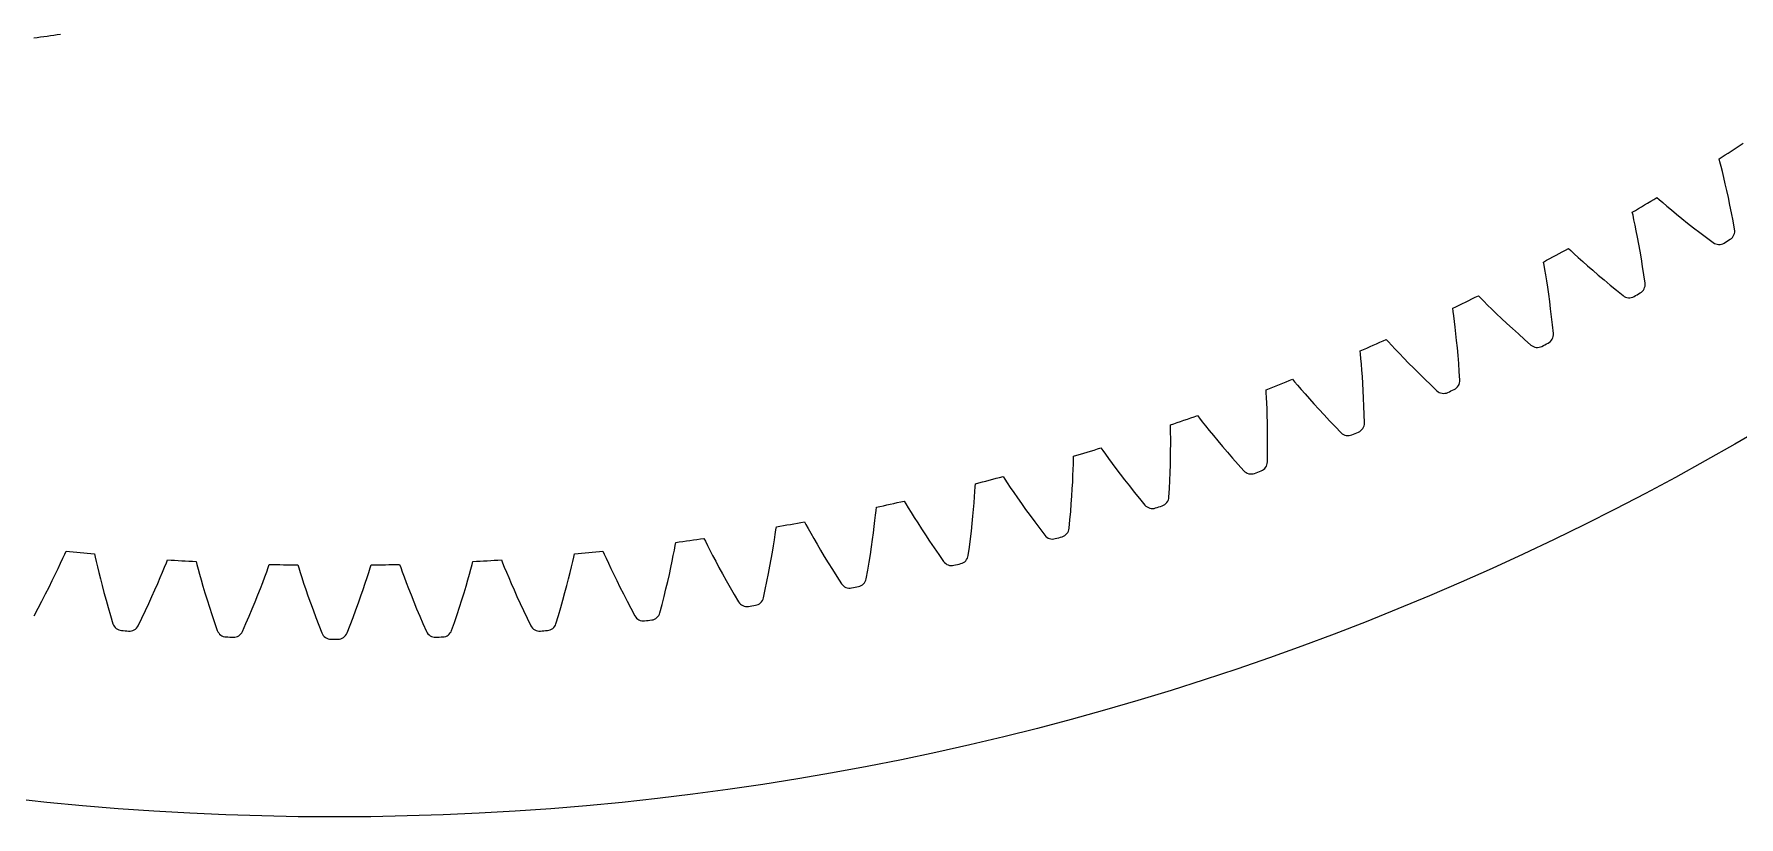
# Model space of a CAD drawing. Header units: millimetres. Extents: x -171 to 171, y -171 to 171.
# Drawn here: x -18.3 to 85.5, y -171.3 to -123.7 of the extents above; entities that cross this region are included whole.
import ezdxf

# ---------------------------------------------------------------- set-up
doc = ezdxf.new("R2010")
doc.units = ezdxf.units.MM

msp = doc.modelspace()

# ---------------------------------------------------------------- linework, layer by layer
at = {"layer": 'fixed_ring'}
for p, q in [((84.370125, -131.433388), (84.321266, -131.247568)), ((84.440347, -131.705847), (84.370125, -131.433388)), ((84.520587, -132.025345), (84.440347, -131.705847)), ((84.60715, -132.380372), (84.520587, -132.025345)), ((84.69789, -132.764868), (84.60715, -132.380372)), ((84.791327, -133.175018), (84.69789, -132.764868)), ((80.528743, -133.60809), (80.673894, -133.733976)), ((80.673894, -133.733976), (80.887349, -133.917284)), ((80.887349, -133.917284), (81.138585, -134.130352)), ((84.886345, -133.608171), (84.791327, -133.175018)), ((84.982052, -134.062373), (84.886345, -133.608171)), ((79.078089, -134.683738), (79.036656, -134.496123)), ((79.137423, -134.958774), (79.078089, -134.683738)), ((79.204897, -135.281209), (79.137423, -134.958774)), ((81.138585, -134.130352), (81.418908, -134.36478)), ((81.418908, -134.36478), (81.723827, -134.615968)), ((81.723827, -134.615968), (82.050572, -134.880903)), ((82.050572, -134.880903), (82.39726, -135.157414)), ((85.077708, -134.536111), (84.982052, -134.062373)), ((85.172683, -135.028184), (85.077708, -134.536111)), ((79.277277, -135.639397), (79.204897, -135.281209)), ((79.352659, -136.027197), (79.277277, -135.639397)), ((82.39726, -135.157414), (82.762528, -135.443837)), ((82.762528, -135.443837), (83.145348, -135.738841)), ((83.145348, -135.738841), (83.544919, -136.041328)), ((85.267646, -135.536836), (85.172683, -135.028184)), ((75.153284, -136.704001), (75.293316, -136.835558)), ((75.293316, -136.835558), (75.499315, -137.027208)), ((75.499315, -137.027208), (75.741881, -137.250095)), ((79.429716, -136.440737), (79.352659, -136.027197)), ((79.507438, -136.877325), (79.429716, -136.440737)), ((79.585012, -137.334973), (79.507438, -136.877325)), ((83.544919, -136.041328), (83.959371, -136.351125)), ((73.661013, -137.721126), (73.627072, -137.532012)), ((73.709366, -137.998303), (73.661013, -137.721126)), ((73.763968, -138.323166), (73.709366, -137.998303)), ((75.741881, -137.250095), (76.012662, -137.495483)), ((76.012662, -137.495483), (76.307354, -137.758595)), ((76.307354, -137.758595), (76.623308, -138.03631)), ((76.623308, -138.03631), (76.958729, -138.326386)), ((79.661759, -137.81214), (79.585012, -137.334973)), ((79.737095, -138.307599), (79.661759, -137.81214)), ((73.82205, -138.683948), (73.763968, -138.323166)), ((73.881955, -139.074439), (73.82205, -138.683948)), ((73.94251, -139.490715), (73.881955, -139.074439)), ((76.958729, -138.326386), (77.312321, -138.627104)), ((77.312321, -138.627104), (77.68311, -138.937094)), ((77.68311, -138.937094), (78.070339, -139.255228)), ((79.811761, -138.819624), (79.737095, -138.307599)), ((69.658993, -139.583755), (69.793684, -139.720776)), ((69.793684, -139.720776), (69.991901, -139.920464)), ((69.991901, -139.920464), (70.225414, -140.152818)), ((70.225414, -140.152818), (70.486225, -140.408777)), ((74.002814, -139.930049), (73.94251, -139.490715)), ((74.062132, -140.390418), (74.002814, -139.930049)), ((78.070339, -139.255228), (78.472147, -139.581257)), ((68.127465, -140.540749), (68.101069, -140.350434)), ((68.164759, -140.819629), (68.127465, -140.540749)), ((68.206403, -141.146406), (68.164759, -140.819629)), ((68.250096, -141.509212), (68.206403, -141.146406)), ((70.486225, -140.408777), (70.770224, -140.683397)), ((70.770224, -140.683397), (71.074887, -140.973454)), ((71.074887, -140.973454), (71.39851, -141.276636)), ((74.119848, -140.870259), (74.062132, -140.390418)), ((74.175427, -141.368322), (74.119848, -140.870259)), ((68.294429, -141.901775), (68.250096, -141.509212)), ((68.338386, -142.32013), (68.294429, -141.901775)), ((71.39851, -141.276636), (71.739867, -141.591173)), ((71.739867, -141.591173), (72.098039, -141.91566)), ((72.098039, -141.91566), (72.472314, -142.248937)), ((74.229677, -141.882911), (74.175427, -141.368322)), ((62.486192, -143.138147), (62.467384, -142.946934)), ((62.51237, -143.41829), (62.486192, -143.138147)), ((64.054557, -142.242799), (64.183694, -142.385066)), ((64.183694, -142.385066), (64.373815, -142.592476)), ((64.373815, -142.592476), (64.597906, -142.833931)), ((64.597906, -142.833931), (64.848335, -143.100056)), ((64.848335, -143.100056), (65.121191, -143.38575)), ((68.381176, -142.761513), (68.338386, -142.32013)), ((68.422145, -143.223877), (68.381176, -142.761513)), ((68.460738, -143.705634), (68.422145, -143.223877)), ((72.472314, -142.248937), (72.860842, -142.590683)), ((62.54099, -143.746464), (62.51237, -143.41829)), ((62.570224, -144.11072), (62.54099, -143.746464)), ((62.598915, -144.504736), (62.570224, -144.11072)), ((65.121191, -143.38575), (65.414082, -143.68769)), ((65.414082, -143.68769), (65.725395, -144.003498)), ((65.725395, -144.003498), (66.053977, -144.331358)), ((68.496471, -144.205512), (68.460738, -143.705634)), ((68.530221, -144.721851), (68.496471, -144.205512)), ((56.746117, -145.509215), (56.734925, -145.317405)), ((58.348837, -144.676927), (58.472216, -144.824216)), ((58.472216, -144.824216), (58.653941, -145.039021)), ((58.653941, -145.039021), (58.868255, -145.289194)), ((58.868255, -145.289194), (59.107906, -145.565065)), ((62.626206, -144.924507), (62.598915, -144.504736)), ((62.651413, -145.367243), (62.626206, -144.924507)), ((66.053977, -144.331358), (66.398966, -144.669828)), ((66.398966, -144.669828), (66.759695, -145.017721)), ((66.759695, -145.017721), (67.13433, -145.374644)), ((56.761136, -145.790177), (56.746117, -145.509215)), ((56.776686, -146.119229), (56.761136, -145.790177)), ((56.791416, -146.48436), (56.776686, -146.119229)), ((59.107906, -145.565065), (59.369189, -145.86138)), ((59.369189, -145.86138), (59.649843, -146.174726)), ((59.649843, -146.174726), (59.948355, -146.502661)), ((62.673968, -145.83087), (62.651413, -145.367243)), ((62.693377, -146.31378), (62.673968, -145.83087)), ((62.709209, -146.814684), (62.693377, -146.31378)), ((52.550856, -146.882291), (52.668282, -147.034369)), ((52.668282, -147.034369), (52.841323, -147.256229)), ((52.841323, -147.256229), (53.045522, -147.514724)), ((56.804419, -146.879204), (56.791416, -146.48436)), ((56.815, -147.299729), (56.804419, -146.879204)), ((56.822586, -147.743117), (56.815, -147.299729)), ((59.948355, -146.502661), (60.263643, -146.843325)), ((60.263643, -146.843325), (60.594902, -147.195243)), ((60.594902, -147.195243), (60.941515, -147.557202)), ((62.722404, -147.331956), (62.709209, -146.814684)), ((50.916314, -147.650203), (50.912756, -147.4581)), ((50.920152, -147.93154), (50.916314, -147.650203)), ((50.922607, -148.26095), (50.920152, -147.93154)), ((50.922809, -148.626378), (50.922607, -148.26095)), ((53.045522, -147.514724), (53.274016, -147.799905)), ((53.274016, -147.799905), (53.523311, -148.106374)), ((53.523311, -148.106374), (53.791286, -148.43063)), ((53.791286, -148.43063), (54.076525, -148.770173)), ((56.82669, -148.207274), (56.822586, -147.743117)), ((56.826886, -148.690574), (56.82669, -148.207274)), ((60.941515, -147.557202), (61.301664, -147.928737)), ((45.006002, -149.557725), (45.010085, -149.365633)), ((46.669781, -148.855405), (46.781068, -149.01203)), ((46.781068, -149.01203), (46.945152, -149.240595)), ((46.945152, -149.240595), (47.138913, -149.507004)), ((50.90391, -149.885379), (50.913958, -149.44204)), ((50.913958, -149.44204), (50.920104, -149.021427)), ((50.920104, -149.021427), (50.922809, -148.626378)), ((54.076525, -148.770173), (54.37802, -149.123103)), ((54.37802, -149.123103), (54.695026, -149.487912)), ((54.695026, -149.487912), (55.026975, -149.863366)), ((56.81541, -149.709099), (56.822791, -149.191711)), ((56.822791, -149.191711), (56.826886, -148.690574)), ((44.955274, -150.928016), (44.973682, -150.533387)), ((44.973682, -150.533387), (44.988009, -150.16824)), ((44.988009, -150.16824), (44.998651, -149.838993)), ((44.998651, -149.838993), (45.006002, -149.557725)), ((47.138913, -149.507004), (47.355888, -149.801043)), ((47.355888, -149.801043), (47.592802, -150.117181)), ((47.592802, -150.117181), (47.847674, -150.451834)), ((47.847674, -150.451834), (48.119188, -150.802449)), ((50.870539, -150.832258), (50.889558, -150.349332)), ((50.889558, -150.349332), (50.90391, -149.885379)), ((55.026975, -149.863366), (55.372067, -150.248925)), ((38.982275, -151.838083), (39.005999, -151.509519)), ((39.005999, -151.509519), (39.024526, -151.228767)), ((39.024526, -151.228767), (39.036242, -151.036988)), ((40.714912, -150.593147), (40.819884, -150.754073)), ((40.819884, -150.754073), (40.974751, -150.98898)), ((40.974751, -150.98898), (41.157767, -151.262882)), ((41.157767, -151.262882), (41.362881, -151.565315)), ((41.362881, -151.565315), (41.587039, -151.890622)), ((44.904745, -151.790641), (44.93241, -151.348052)), ((44.93241, -151.348052), (44.955274, -150.928016)), ((48.119188, -150.802449), (48.406413, -151.167087)), ((48.406413, -151.167087), (48.708666, -151.54421)), ((48.708666, -151.54421), (49.025425, -151.932564)), ((50.81858, -151.849522), (50.846524, -151.332836)), ((50.846524, -151.332836), (50.870539, -150.832258)), ((32.981344, -152.660684), (33.000676, -152.469523)), ((34.695664, -152.092771), (34.794155, -152.257743)), ((34.794155, -152.257743), (34.93956, -152.498621)), ((34.93956, -152.498621), (35.111543, -152.779583)), ((38.879815, -153.014752), (38.91936, -152.595957)), ((38.91936, -152.595957), (38.953443, -152.202372)), ((38.953443, -152.202372), (38.982275, -151.838083)), ((41.587039, -151.890622), (41.828405, -152.235143)), ((41.828405, -152.235143), (42.085765, -152.596276)), ((42.085765, -152.596276), (42.358267, -152.972044)), ((44.833756, -152.735445), (44.871959, -152.253657)), ((44.871959, -152.253657), (44.904745, -151.790641)), ((49.025425, -151.932564), (49.354916, -152.331538)), ((28.621555, -153.351904), (28.713409, -153.520662)), ((28.713409, -153.520662), (28.849123, -153.76713)), ((32.821907, -154.022612), (32.871611, -153.630693)), ((32.871611, -153.630693), (32.914903, -153.267839)), ((32.914903, -153.267839), (32.951671, -152.940478)), ((32.951671, -152.940478), (32.981344, -152.660684)), ((35.111543, -152.779583), (35.30447, -153.089931)), ((35.30447, -153.089931), (35.515518, -153.423892)), ((35.515518, -153.423892), (35.742997, -153.777738)), ((38.783409, -153.917238), (38.834577, -153.455891)), ((38.834577, -153.455891), (38.879815, -153.014752)), ((42.358267, -152.972044), (42.645287, -153.360886)), ((42.645287, -153.360886), (42.946356, -153.761526)), ((44.741395, -153.749839), (44.789859, -153.234672)), ((44.789859, -153.234672), (44.833756, -152.735445)), ((20.748168, -154.798472), (20.782626, -154.609451)), ((22.502189, -154.368557), (22.587262, -154.540833)), ((22.587262, -154.540833), (22.71307, -154.792502)), ((26.737801, -154.816093), (26.795485, -154.455247)), ((26.795485, -154.455247), (26.845238, -154.129606)), ((26.845238, -154.129606), (26.886012, -153.851213)), ((26.886012, -153.851213), (26.912929, -153.660972)), ((28.849123, -153.76713), (29.0098, -154.054707)), ((29.0098, -154.054707), (29.190236, -154.372481)), ((29.190236, -154.372481), (29.38784, -154.714568)), ((32.703002, -154.878496), (32.765744, -154.439504)), ((32.765744, -154.439504), (32.821907, -154.022612)), ((35.742997, -153.777738), (35.985796, -154.148816)), ((35.985796, -154.148816), (36.243143, -154.535121)), ((36.243143, -154.535121), (36.514477, -154.935066)), ((38.662371, -154.894213), (38.726081, -154.397126)), ((38.726081, -154.397126), (38.783409, -153.917238)), ((42.946356, -153.761526), (43.259725, -154.173284)), ((-16.678423, -155.872549), (-16.541102, -155.573115)), ((-16.541102, -155.573115), (-16.425399, -155.316643)), ((-16.425399, -155.316643), (-16.347243, -155.141122)), ((-14.619463, -155.313461), (-14.577517, -155.500963)), ((-14.577517, -155.500963), (-14.514753, -155.775236)), ((-10.237565, -155.846866), (-10.166448, -155.668376)), ((10.166448, -155.668376), (10.237565, -155.846866)), ((14.514753, -155.775236), (14.577517, -155.500963)), ((14.577517, -155.500963), (14.619463, -155.313461)), ((16.347243, -155.141122), (16.425399, -155.316643)), ((16.425399, -155.316643), (16.541102, -155.573115)), ((16.541102, -155.573115), (16.678423, -155.872549)), ((20.561714, -155.756697), (20.633698, -155.398429)), ((20.633698, -155.398429), (20.696359, -155.075024)), ((20.696359, -155.075024), (20.748168, -154.798472)), ((22.71307, -154.792502), (22.862186, -155.08624)), ((22.862186, -155.08624), (23.029847, -155.410935)), ((23.029847, -155.410935), (23.213694, -155.760608)), ((26.519718, -156.056206), (26.599863, -155.620056)), ((26.599863, -155.620056), (26.672556, -155.205726)), ((26.672556, -155.205726), (26.737801, -154.816093)), ((29.38784, -154.714568), (29.601071, -155.077177)), ((29.601071, -155.077177), (29.828926, -155.457615)), ((29.828926, -155.457615), (30.070711, -155.853846)), ((32.557172, -155.814673), (32.633533, -155.337444)), ((32.633533, -155.337444), (32.703002, -154.878496)), ((36.514477, -154.935066), (36.79938, -155.347359)), ((36.79938, -155.347359), (37.096131, -155.77125)), ((38.593464, -155.407045), (38.662371, -154.894213)), ((-17.18659, -156.938764), (-17.002842, -156.560359)), ((-17.002842, -156.560359), (-16.833042, -156.203653)), ((-16.833042, -156.203653), (-16.678423, -155.872549)), ((-14.514753, -155.775236), (-14.439285, -156.095895)), ((-14.439285, -156.095895), (-14.353114, -156.451017)), ((-14.353114, -156.451017), (-14.257119, -156.834235)), ((-10.765106, -157.112556), (-10.609621, -156.749381)), ((-10.609621, -156.749381), (-10.468287, -156.412392)), ((-10.468287, -156.412392), (-10.34298, -156.107736)), ((-10.34298, -156.107736), (-10.237565, -155.846866)), ((-8.433183, -155.771889), (-8.383815, -155.957575)), ((-8.383815, -155.957575), (-8.310197, -156.229136)), ((-8.310197, -156.229136), (-8.222041, -156.54654)), ((-8.222041, -156.54654), (-8.121819, -156.897956)), ((-4.369424, -157.047257), (-4.241599, -156.704914)), ((-4.241599, -156.704914), (-4.128503, -156.395517)), ((-4.128503, -156.395517), (-4.033543, -156.130663)), ((-4.033543, -156.130663), (-3.969579, -155.949487)), ((-2.233568, -155.984009), (-2.176857, -156.167585)), ((-2.176857, -156.167585), (-2.092501, -156.436005)), ((-2.092501, -156.436005), (-1.991795, -156.749654)), ((-1.991795, -156.749654), (-1.877682, -157.096808)), ((1.877682, -157.096808), (1.991795, -156.749654)), ((1.991795, -156.749654), (2.092501, -156.436005)), ((2.092501, -156.436005), (2.176857, -156.167585)), ((2.176857, -156.167585), (2.233568, -155.984009)), ((3.969579, -155.949487), (4.033543, -156.130663)), ((4.033543, -156.130663), (4.128503, -156.395517)), ((4.128503, -156.395517), (4.241599, -156.704914)), ((4.241599, -156.704914), (4.369424, -157.047257)), ((8.121819, -156.897956), (8.222041, -156.54654)), ((8.222041, -156.54654), (8.310197, -156.229136)), ((8.310197, -156.229136), (8.383815, -155.957575)), ((8.383815, -155.957575), (8.433183, -155.771889)), ((10.237565, -155.846866), (10.34298, -156.107736)), ((10.34298, -156.107736), (10.468287, -156.412392)), ((10.468287, -156.412392), (10.609621, -156.749381)), ((10.609621, -156.749381), (10.765106, -157.112556)), ((14.257119, -156.834235), (14.353114, -156.451017)), ((14.353114, -156.451017), (14.439285, -156.095895)), ((14.439285, -156.095895), (14.514753, -155.775236)), ((16.678423, -155.872549), (16.833042, -156.203653)), ((16.833042, -156.203653), (17.002842, -156.560359)), ((17.002842, -156.560359), (17.18659, -156.938764)), ((20.294501, -156.987159), (20.391921, -156.55454)), ((20.391921, -156.55454), (20.481029, -156.143428)), ((20.481029, -156.143428), (20.561714, -155.756697)), ((23.213694, -155.760608), (23.41234, -156.131408)), ((23.41234, -156.131408), (23.62489, -156.520604)), ((23.62489, -156.520604), (23.850731, -156.926134)), ((26.336784, -156.985845), (26.432058, -156.512029)), ((26.432058, -156.512029), (26.519718, -156.056206)), ((30.070711, -155.853846), (30.32593, -156.264262)), ((30.32593, -156.264262), (30.594217, -156.687556)), ((30.594217, -156.687556), (30.873881, -157.12291)), ((32.38451, -156.818522), (32.47375, -156.308835)), ((32.47375, -156.308835), (32.557172, -155.814673)), ((-17.814843, -158.179686), (-17.593038, -157.75029)), ((-17.593038, -157.75029), (-17.383498, -157.336102)), ((-17.383498, -157.336102), (-17.18659, -156.938764)), ((-14.257119, -156.834235), (-14.151737, -157.241479)), ((-14.151737, -157.241479), (-14.037193, -157.669883)), ((-14.037193, -157.669883), (-13.913595, -158.117301)), ((-11.11462, -157.902819), (-10.933664, -157.497966)), ((-10.933664, -157.497966), (-10.765106, -157.112556)), ((-8.121819, -156.897956), (-8.010664, -157.277055)), ((-8.010664, -157.277055), (-7.889175, -157.679787)), ((-7.889175, -157.679787), (-7.75769, -158.103299)), ((-4.663449, -157.808132), (-4.510347, -157.416325)), ((-4.510347, -157.416325), (-4.369424, -157.047257)), ((-1.877682, -157.096808), (-1.751543, -157.471187)), ((-1.751543, -157.471187), (-1.614139, -157.868771)), ((1.614139, -157.868771), (1.751543, -157.471187)), ((1.751543, -157.471187), (1.877682, -157.096808)), ((4.369424, -157.047257), (4.510347, -157.416325)), ((4.510347, -157.416325), (4.663449, -157.808132)), ((7.75769, -158.103299), (7.889175, -157.679787)), ((7.889175, -157.679787), (8.010664, -157.277055)), ((8.010664, -157.277055), (8.121819, -156.897956)), ((10.765106, -157.112556), (10.933664, -157.497966)), ((10.933664, -157.497966), (11.11462, -157.902819)), ((13.913595, -158.117301), (14.037193, -157.669883)), ((14.037193, -157.669883), (14.151737, -157.241479)), ((14.151737, -157.241479), (14.257119, -156.834235)), ((17.18659, -156.938764), (17.383498, -157.336102)), ((17.383498, -157.336102), (17.593038, -157.75029)), ((17.593038, -157.75029), (17.814843, -158.179686)), ((20.074752, -157.90879), (20.188788, -157.439137)), ((20.188788, -157.439137), (20.294501, -156.987159)), ((23.850731, -156.926134), (24.089432, -157.346373)), ((24.089432, -157.346373), (24.340678, -157.779998)), ((24.340678, -157.779998), (24.602813, -158.226126)), ((26.124348, -157.982036), (26.233782, -157.4763)), ((26.233782, -157.4763), (26.336784, -156.985845)), ((-18.292842, -159.079154), (-18.048651, -158.622957)), ((-18.048651, -158.622957), (-17.814843, -158.179686)), ((-13.913595, -158.117301), (-13.780978, -158.582049)), ((-13.780978, -158.582049), (-13.639335, -159.06277)), ((-11.728086, -159.215101), (-11.512086, -158.762885)), ((-11.512086, -158.762885), (-11.307528, -158.32501)), ((-11.307528, -158.32501), (-11.11462, -157.902819)), ((-7.75769, -158.103299), (-7.616402, -158.545449)), ((-7.616402, -158.545449), (-7.465413, -159.004558)), ((-5.191125, -159.095047), (-5.004137, -158.649385)), ((-5.004137, -158.649385), (-4.828167, -158.219859)), ((-4.828167, -158.219859), (-4.663449, -157.808132)), ((-1.614139, -157.868771), (-1.465921, -158.286721)), ((-1.465921, -158.286721), (-1.307166, -158.722904)), ((-1.307166, -158.722904), (-1.138044, -159.175647)), ((1.138044, -159.175647), (1.307166, -158.722904)), ((1.307166, -158.722904), (1.465921, -158.286721)), ((1.465921, -158.286721), (1.614139, -157.868771)), ((4.663449, -157.808132), (4.828167, -158.219859)), ((4.828167, -158.219859), (5.004137, -158.649385)), ((5.004137, -158.649385), (5.191125, -159.095047)), ((7.465413, -159.004558), (7.616402, -158.545449)), ((7.616402, -158.545449), (7.75769, -158.103299)), ((11.11462, -157.902819), (11.307528, -158.32501)), ((11.307528, -158.32501), (11.512086, -158.762885)), ((11.512086, -158.762885), (11.728086, -159.215101)), ((13.639335, -159.06277), (13.780978, -158.582049)), ((13.780978, -158.582049), (13.913595, -158.117301)), ((17.814843, -158.179686), (18.048651, -158.622957)), ((18.048651, -158.622957), (18.292842, -159.079154)), ((19.822879, -158.895748), (19.952333, -158.394762)), ((19.952333, -158.394762), (20.074752, -157.90879)), ((-13.639335, -159.06277), (-13.490066, -159.558213)), ((-11.953947, -159.680645), (-11.728086, -159.215101)), ((-7.465413, -159.004558), (-7.30477, -159.479267)), ((-7.30477, -159.479267), (-7.135922, -159.968384)), ((-5.59615, -160.029648), (-5.388976, -159.555493)), ((-5.388976, -159.555493), (-5.191125, -159.095047)), ((-1.138044, -159.175647), (-0.958655, -159.643594)), ((-0.958655, -159.643594), (-0.770495, -160.125612)), ((0.770495, -160.125612), (0.958655, -159.643594)), ((0.958655, -159.643594), (1.138044, -159.175647)), ((5.191125, -159.095047), (5.388976, -159.555493)), ((5.388976, -159.555493), (5.59615, -160.029648)), ((7.135922, -159.968384), (7.30477, -159.479267)), ((7.30477, -159.479267), (7.465413, -159.004558)), ((11.728086, -159.215101), (11.953947, -159.680645)), ((13.490066, -159.558213), (13.639335, -159.06277))]:
    msp.add_line(p, q, dxfattribs=at)
for centre, radius, start, end in [((0, 0), 156, 302.719108, 303.356841), ((0, 0), 156, 300.440627, 301.07836), ((84.676395, -135.638926), 0.6, 301.975625, 9.796537), ((0, 0), 156, 298.162146, 298.799879), ((84.312034, -135.865709), 0.6, 234.000931, 301.821843), ((0, 0), 160.5, 301.821843, 301.975625), ((79.216918, -138.898128), 0.6, 299.697144, 7.518056), ((0, 0), 156, 295.883665, 296.521398), ((78.84383, -139.110246), 0.6, 231.72245, 299.543362), ((0, 0), 160.5, 299.543362, 299.697144), ((73.632184, -141.937703), 0.6, 297.418663, 5.239575), ((0, 0), 156, 293.605184, 294.242917), ((73.250957, -142.134821), 0.6, 229.443969, 297.264881), ((0, 0), 160.5, 297.264881, 297.418663), ((0, 0), 156, 291.326703, 291.964436), ((0, 0), 160.5, 294.9864, 295.140182), ((67.931022, -144.752846), 0.6, 295.140182, 2.961094), ((67.542259, -144.934651), 0.6, 227.165488, 294.9864), ((0, 0), 156, 289.048222, 289.685955), ((62.122446, -147.339104), 0.6, 292.861701, 0.682613), ((61.726764, -147.505311), 0.6, 224.887007, 292.707919), ((0, 0), 160.5, 292.707919, 292.861701), ((0, 0), 156, 286.769741, 287.407474), ((55.813665, -149.842733), 0.6, 222.608526, 290.429438), ((0, 0), 160.5, 290.429438, 290.58322), ((56.215643, -149.69239), 0.6, 290.58322, 358.404132), ((0, 0), 156, 284.49126, 285.128993), ((0, 0), 156, 282.212779, 282.850512), ((49.812314, -151.943224), 0.6, 220.330045, 288.150957), ((0, 0), 160.5, 288.150957, 288.304739), ((50.219951, -151.80898), 0.6, 288.304739, 356.125651), ((0, 0), 156, 279.934298, 280.572031), ((0, 0), 156, 277.655817, 278.29355), ((43.732199, -153.803462), 0.6, 218.051564, 285.872476), ((0, 0), 160.5, 285.872476, 286.026258), ((44.144851, -153.68553), 0.6, 286.026258, 353.84717), ((0, 0), 156, 263.984931, 264.622664), ((0, 0), 156, 266.263412, 266.901145), ((0, 0), 156, 273.098855, 273.736588), ((0, 0), 156, 275.377336, 276.015069), ((37.999949, -155.319071), 0.6, 283.747777, 351.568689), ((0, 0), 156, 268.541893, 269.179626), ((0, 0), 156, 270.820374, 271.458107), ((37.582935, -155.420504), 0.6, 215.773083, 283.593995), ((0, 0), 160.5, 283.593995, 283.747777), ((31.374244, -156.791795), 0.6, 213.494602, 281.315514), ((0, 0), 160.5, 281.315514, 281.469296), ((31.794961, -156.707021), 0.6, 281.469296, 349.290208), ((25.115944, -157.915165), 0.6, 211.216121, 279.037033), ((0, 0), 160.5, 279.037033, 279.190815), ((25.539699, -157.847185), 0.6, 279.190815, 347.011727), ((-12.917978, -159.377338), 0.6, 197.545235, 265.366147), ((-12.490162, -159.411436), 0.6, 265.519929, 333.340841), ((12.490162, -159.411436), 0.6, 206.659159, 274.480071), ((12.917978, -159.377338), 0.6, 274.633853, 342.454765), ((18.817931, -158.788839), 0.6, 208.93764, 276.758552), ((0, 0), 160.5, 276.758552, 276.912334), ((19.244053, -158.73776), 0.6, 276.912334, 344.733246), ((0, 0), 160.5, 265.366147, 265.519929), ((-6.571478, -159.764908), 0.6, 199.823716, 267.644628), ((0, 0), 160.5, 267.644628, 267.79841), ((-6.142644, -159.78197), 0.6, 267.79841, 335.619322), ((-0.214586, -159.899856), 0.6, 202.102197, 269.923109), ((0, 0), 160.5, 269.923109, 270.076891), ((0.214586, -159.899856), 0.6, 270.076891, 337.897803), ((6.142644, -159.78197), 0.6, 204.380678, 272.20159), ((0, 0), 160.5, 272.20159, 272.355372), ((6.571478, -159.764908), 0.6, 272.355372, 340.176284), ((0, 0), 160.5, 274.480071, 274.633853)]:
    msp.add_arc(centre, radius, start, end, dxfattribs=at)
at = {"layer": 'outer'}
msp.add_circle((0, 0), 171.326572, dxfattribs=at)
at = {"layer": 'thin_ring_external'}
msp.add_arc((-35, 0), 125, 277.675884, 278.421677, dxfattribs=at)

doc.saveas('drawing.dxf')
